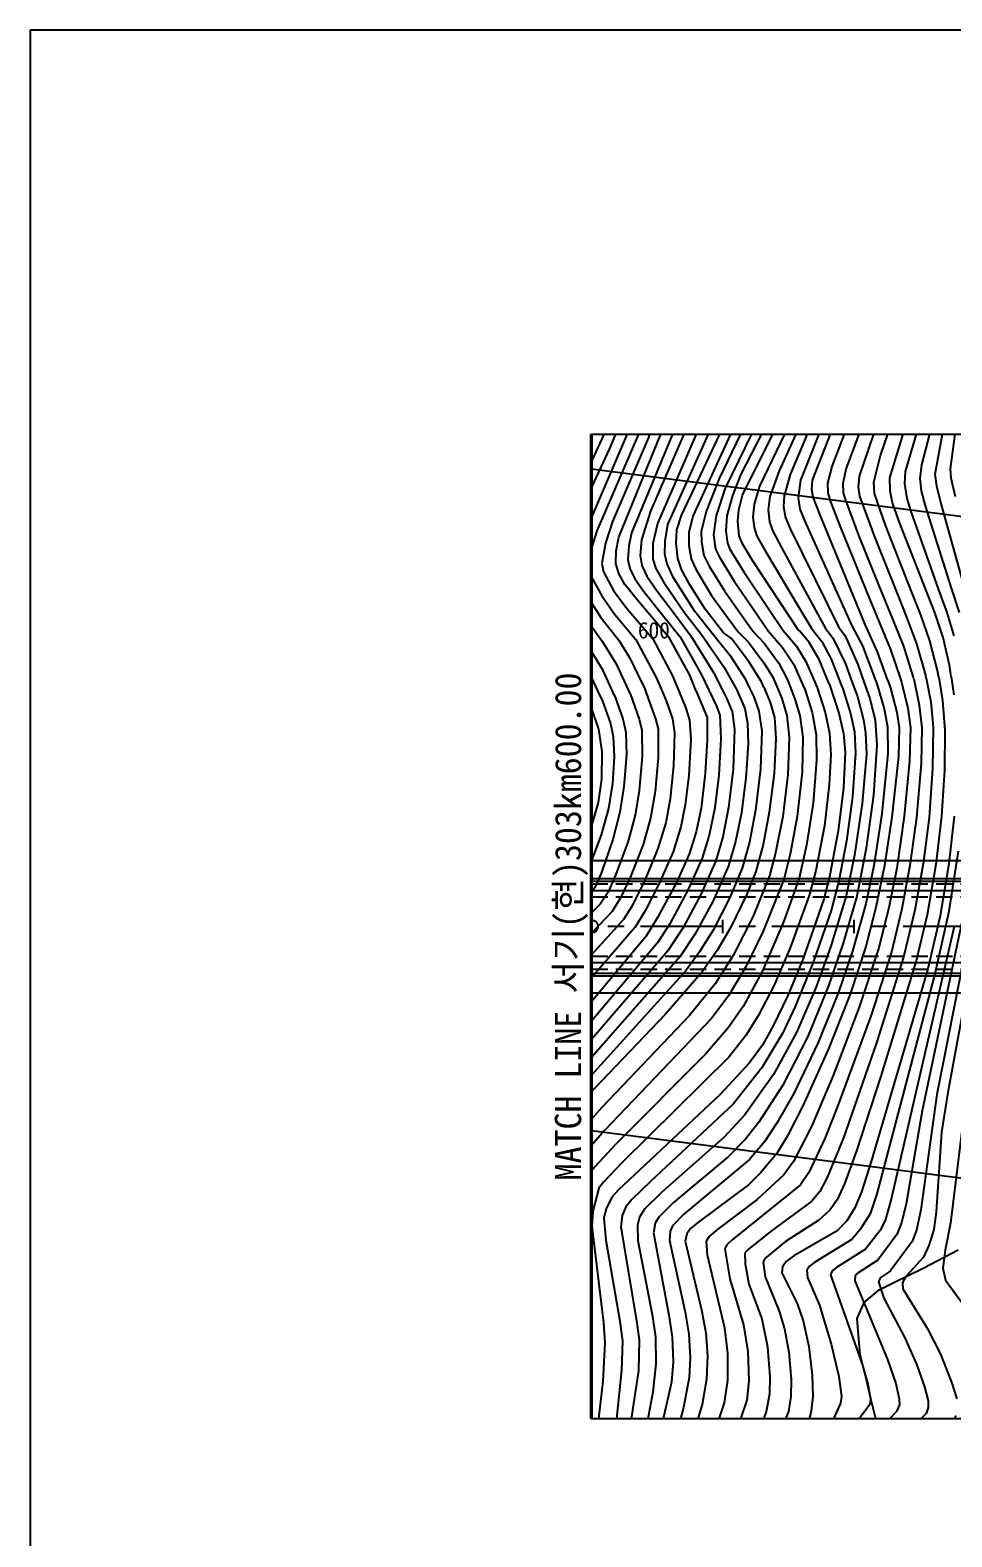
# Model space of a CAD drawing. Header units: millimetres. Extents: x 5990 to 6786, y 1103 to 1809.
# Drawn here: x 5989.9 to 6130.3, y 1389.5 to 1619.1 of the extents above; entities that cross this region are included whole.
import ezdxf
from ezdxf.enums import TextEntityAlignment as Align
from ezdxf.xclip import XClip

# ---------------------------------------------------------------- set-up
doc = ezdxf.new("R2010")
doc.units = ezdxf.units.MM
doc.header["$LTSCALE"] = 10
doc.header["$MEASUREMENT"] = 0
doc.header["$XCLIPFRAME"] = 2
for name, pattern in [('A-CENTR01', [2, 1.25, -0.25, 0.25, -0.25]), ('CENTER', [2, 1.25, -0.25, 0.25, -0.25]), ('HIDDEN', [0.375, 0.25, -0.125])]:
    doc.linetypes.add(name, pattern=pattern)
for name, color, linetype in [('TN-MACL', 6, 'A-CENTR01'), ('TZ-BASE', 253, 'Continuous'), ('TZ-CABL', 4, 'Continuous')]:
    doc.layers.add(name, color=color, linetype=linetype)
doc.layers.add('TX-PAPR', color=2, linetype='Continuous', plot=False)
doc.styles.add('HANA', font='GulimChe.ttf')
doc.styles.get("Standard").update_dxf_attribs({"font": 'GulimChe.ttf'})
doc.linetypes.add('ZIGZAG', pattern='A,0.0001,-0.2,[131,ltypeshp.shx,S=0.2,R=0,X=-0.2,Y=0],-0.4,[131,ltypeshp.shx,S=0.2,R=180,X=0.2,Y=0],-0.2', length=0.8001)

# ---------------------------------------------------------------- blocks, each defined once
blk = doc.blocks.new('JD-FJFJ6DGDH3')
at = {"layer": 'TZ-BASE'}
for p, q in [((33.71, 67.98, 155), (40.38, 85.33, 155)), ((38.18, 83.89, 156), (31.88, 68, 156)), ((42.03, 84.1, 154), (36.63, 70.1, 154)), ((38.82, 69.7, 153), (44.06, 83.93, 153)), ((40.83, 68.62, 152), (46.04, 83.67, 152)), ((47.87, 69.3, 149), (52.02, 83.69, 149)), ((50.32, 70.33, 148), (53.68, 82.95, 148)), ((1.63, 74.28, 175), (4.49, 80.98, 175)), ((8.06, 81.42, 173), (5.37, 74.8, 173)), ((11.54, 81.72, 171), (8.68, 74.51, 171)), ((24.05, 81.15, 164), (15.46, 62.5, 164)), ((27.3, 80.98, 162), (20.38, 66.77, 162)), ((44.07, 71.78, 151), (47.7, 82.51, 151)), ((45.49, 68.36, 150), (49.76, 82.56, 150)), ((1.57, 78.35, 176), (0, 74.8, 176)), ((5.82, 80.03, 174), (2.77, 72.85, 174)), ((13.83, 78.59, 169), (6.13, 59.99, 169)), ((15.65, 78.58, 168), (9.02, 63.29, 168)), ((17.79, 79.26, 167), (10.06, 61.41, 167)), ((19.27, 78.35, 166), (11.62, 61.23, 166)), ((24.85, 79.34, 163), (19.46, 68.25, 163)), ((27.53, 78.06, 161), (22.77, 68.9, 161)), ((23.04, 65.72, 160), (29.51, 78.7, 160)), ((31.42, 79.18, 159), (25.62, 67.11, 159)), ((33.11, 79.31, 158), (28.59, 69.44, 158)), ((34.63, 79.1, 157), (30.27, 68.85, 157)), ((13.71, 62.6, 165), (20.34, 76.66, 165)), ((5.37, 74.8, 173), (0, 62.37, 173)), ((0, 70.8, 175), (1.63, 74.28, 175)), ((7.22, 75.12, 172), (0.82, 60.27, 172)), ((8.68, 74.51, 171), (3.22, 61.71, 171)), ((4.19, 59.32, 170), (10.64, 75.16, 170)), ((52.39, 68.94, 147), (53.6, 75.71, 147)), ((54.69, 69.73, 146), (55.43, 75.11, 146)), ((2.77, 72.85, 174), (0, 66.92, 174)), ((43.05, 67.71, 151), (44.07, 71.78, 151)), ((0, 69.75), (80, 59.47)), ((22.77, 68.9, 161), (21.5, 65.67, 161)), ((28.59, 69.44, 158), (27.2, 65.51, 158)), ((36.63, 70.1, 154), (35.99, 67.54, 154)), ((38.34, 67.55, 153), (38.82, 69.7, 153)), ((47.77, 67.46, 149), (47.87, 69.3, 149)), ((50.08, 68.26, 148), (50.32, 70.33, 148)), ((52.61, 67.1, 147), (52.39, 68.94, 147)), ((54.82, 68.33, 146), (54.69, 69.73, 146)), ((19.46, 68.25, 163), (17.48, 63.23, 163)), ((20.38, 66.77, 162), (19.02, 62.63, 162)), ((25.62, 67.11, 159), (24.8, 64.34, 159)), ((30.27, 68.85, 157), (29.35, 65.61, 157)), ((31.88, 68, 156), (31.5, 65.33, 156)), ((33.59, 66.59, 155), (33.71, 67.98, 155)), ((33.81, 65.42, 155), (33.59, 66.59, 155)), ((35.99, 67.54, 154), (36.01, 66.05, 154)), ((38.39, 66.05, 153), (38.34, 67.55, 153)), ((40.68, 66.93, 152), (40.83, 68.62, 152)), ((40.9, 65.58, 152), (40.68, 66.93, 152)), ((43.15, 65.99, 151), (43.05, 67.71, 151)), ((45.5, 66.3, 150), (45.49, 68.36, 150)), ((48.1, 65.22, 149), (47.77, 67.46, 149)), ((50.31, 66.38, 148), (50.08, 68.26, 148)), ((53.18, 64.78, 147), (52.61, 67.1, 147)), ((55.45, 65.47, 146), (54.82, 68.33, 146)), ((21.5, 65.67, 161), (20.66, 62.55, 161)), ((22.45, 63.49, 160), (23.04, 65.72, 160)), ((24.8, 64.34, 159), (24.62, 62.36, 159)), ((27.2, 65.51, 158), (26.95, 63.47, 158)), ((29.35, 65.61, 157), (29.27, 63.97, 157)), ((31.5, 65.33, 156), (31.76, 63.56, 156)), ((34.89, 62.59, 155), (33.81, 65.42, 155)), ((36.01, 66.05, 154), (36.43, 64.68, 154)), ((36.43, 64.68, 154), (37.96, 60.8, 154)), ((38.74, 64.94, 153), (38.39, 66.05, 153)), ((40.8, 59.48, 153), (38.74, 64.94, 153)), ((43.17, 59.35, 152), (40.9, 65.58, 152)), ((44.79, 61.12, 151), (43.15, 65.99, 151)), ((45.89, 64.55, 150), (45.5, 66.3, 150)), ((46.93, 61.57, 150), (45.89, 64.55, 150)), ((48.66, 63.4, 149), (48.1, 65.22, 149)), ((50.92, 64.09, 148), (50.31, 66.38, 148)), ((56.81, 51.83, 147), (53.18, 64.78, 147)), ((9.02, 63.29, 168), (7.65, 58.89, 168)), ((13.04, 60.44, 165), (13.71, 62.6, 165)), ((15.46, 62.5, 164), (14.84, 60.02, 164)), ((17.48, 63.23, 163), (16.73, 60.19, 163)), ((19.02, 62.63, 162), (18.6, 59.67, 162)), ((20.66, 62.55, 161), (20.46, 60.21, 161)), ((22.29, 61.75, 160), (22.45, 63.49, 160)), ((24.62, 62.36, 159), (24.78, 60.78, 159)), ((26.95, 63.47, 158), (27.12, 61.67, 158)), ((29.27, 63.97, 157), (29.5, 62.42, 157)), ((29.5, 62.42, 157), (30.27, 60.58, 157)), ((31.76, 63.56, 156), (32.45, 61.85, 156)), ((41.72, 45.99, 155), (34.89, 62.59, 155)), ((52.95, 51.31, 149), (48.66, 63.4, 149)), ((54.88, 51.57, 148), (50.92, 64.09, 148)), ((0.82, 60.27, 172), (0, 57.67, 172)), ((3.22, 61.71, 171), (2.14, 58.39, 171)), ((6.13, 59.99, 169), (5.69, 58.01, 169)), ((10.06, 61.41, 167), (9.37, 58.34, 167)), ((11.62, 61.23, 166), (11.17, 58.7, 166)), ((12.9, 58.38, 165), (13.04, 60.44, 165)), ((14.84, 60.02, 164), (14.86, 58.07, 164)), ((16.73, 60.19, 163), (16.76, 58.63, 163)), ((20.46, 60.21, 161), (20.72, 58.38, 161)), ((22.53, 59.52, 160), (22.29, 61.75, 160)), ((24.78, 60.78, 159), (25.22, 59.49, 159)), ((27.12, 61.67, 158), (27.66, 60.21, 158)), ((27.66, 60.21, 158), (29.02, 57.63, 158)), ((30.27, 60.58, 157), (35.97, 49.04, 157)), ((32.45, 61.85, 156), (38.1, 49.33, 156)), ((37.96, 60.8, 154), (42.39, 49.9, 154)), ((48.89, 50.77, 151), (44.79, 61.12, 151)), ((52.31, 47.86, 150), (46.93, 61.57, 150)), ((2.14, 58.39, 171), (1.58, 55.3, 171)), ((3.77, 57.22, 170), (4.19, 59.32, 170)), ((5.69, 58.01, 169), (5.57, 55.88, 169)), ((7.65, 58.89, 168), (7.41, 56.5, 168)), ((9.37, 58.34, 167), (9.35, 55.97, 167)), ((11.17, 58.7, 166), (11.13, 56.77, 166)), ((13.17, 56.09, 165), (12.9, 58.38, 165)), ((14.86, 58.07, 164), (15.21, 56.04, 164)), ((16.76, 58.63, 163), (17.14, 56.53, 163)), ((18.6, 59.67, 162), (18.9, 57.51, 162)), ((18.9, 57.51, 162), (19.5, 56.26, 162)), ((20.72, 58.38, 161), (21.1, 57.5, 161)), ((21.1, 57.5, 161), (23.22, 54.01, 161)), ((23, 58.3, 160), (22.53, 59.52, 160)), ((24.53, 55.77, 160), (23, 58.3, 160)), ((25.22, 59.49, 159), (26.41, 57.32, 159)), ((29.02, 57.63, 158), (33.83, 48.76, 158)), ((44.56, 50.19, 153), (40.8, 59.48, 153)), ((46.72, 50.48, 152), (43.17, 59.35, 152)), ((1.58, 55.3, 171), (1.87, 54.01, 171)), ((3.75, 55.3, 170), (3.77, 57.22, 170)), ((4.18, 53.77, 170), (3.75, 55.3, 170)), ((5.57, 55.88, 169), (5.91, 54.41, 169)), ((7.41, 56.5, 168), (7.67, 54.99, 168)), ((9.35, 55.97, 167), (9.84, 54.53, 167)), ((11.13, 56.77, 166), (11.5, 55.24, 166)), ((11.5, 55.24, 166), (12.32, 53.45, 166)), ((13.74, 54.41, 165), (13.17, 56.09, 165)), ((15.21, 56.04, 164), (15.92, 54.45, 164)), ((17.14, 56.53, 163), (17.96, 54.89, 163)), ((19.5, 56.26, 162), (21.73, 52.59, 162)), ((31.52, 45.19, 160), (24.53, 55.77, 160)), ((26.41, 57.32, 159), (31.64, 48.57, 159)), ((0, 53.24, 172), (1.59, 50.36, 172)), ((1.87, 54.01, 171), (3.36, 51.2, 171)), ((5.12, 52.11, 170), (4.18, 53.77, 170)), ((5.91, 54.41, 169), (6.65, 52.94, 169)), ((6.65, 52.94, 169), (7.97, 51.06, 169)), ((7.67, 54.99, 168), (8.46, 53.37, 168)), ((8.46, 53.37, 168), (9.9, 51.24, 168)), ((9.84, 54.53, 167), (11, 52.5, 167)), ((12.32, 53.45, 166), (15.73, 48.05, 166)), ((14.99, 52.03, 165), (13.74, 54.41, 165)), ((15.92, 54.45, 164), (18.31, 50.41, 164)), ((17.96, 54.89, 163), (20.28, 51.13, 163)), ((23.22, 54.01, 161), (27.05, 48.34, 161)), ((3.36, 51.2, 171), (5.23, 48.67, 171)), ((7.01, 49.71, 170), (5.12, 52.11, 170)), ((7.97, 51.06, 169), (10.8, 47.53, 169)), ((9.9, 51.24, 168), (12.64, 47.62, 168)), ((11, 52.5, 167), (14.14, 47.88, 167)), ((17.33, 48.37, 165), (14.99, 52.03, 165)), ((20.28, 51.13, 163), (22.42, 48.11, 163)), ((21.73, 52.59, 162), (24.74, 48.22, 162)), ((50.19, 47.49, 151), (48.89, 50.77, 151)), ((54.18, 47.84, 149), (52.95, 51.31, 149)), ((56.06, 47.82, 148), (54.88, 51.57, 148)), ((0, 49.3, 173), (1.46, 47.07, 173)), ((1.59, 50.36, 172), (3.57, 47.55, 172)), ((5.23, 48.67, 171), (6.38, 47.31, 171)), ((11.91, 43.95, 170), (7.01, 49.71, 170)), ((20.06, 44.81, 165), (17.33, 48.37, 165)), ((18.31, 50.41, 164), (20.08, 47.99, 164)), ((24.74, 48.22, 162), (26.94, 45.04, 162)), ((27.05, 48.34, 161), (29.23, 45.11, 161)), ((31.64, 48.57, 159), (33.56, 45.35, 159)), ((33.83, 48.76, 158), (35.6, 45.51, 158)), ((35.97, 49.04, 157), (37.64, 45.67, 157)), ((38.1, 49.33, 156), (39.68, 45.83, 156)), ((42.39, 49.9, 154), (43.83, 46.36, 154)), ((45.95, 46.74, 153), (44.56, 50.19, 153)), ((48.07, 47.11, 152), (46.72, 50.48, 152)), ((1.46, 47.07, 173), (4.21, 43.6, 173)), ((3.57, 47.55, 172), (3.87, 47.19, 172)), ((3.87, 47.19, 172), (6.77, 43.72, 172)), ((6.38, 47.31, 171), (9.34, 43.84, 171)), ((10.8, 47.53, 169), (13.54, 44.13, 169)), ((12.64, 47.62, 168), (15.17, 44.3, 168)), ((14.14, 47.88, 167), (14.28, 47.7, 167)), ((14.28, 47.7, 167), (16.8, 44.47, 167)), ((15.73, 48.05, 166), (15.94, 47.79, 166)), ((15.94, 47.79, 166), (18.43, 44.64, 166)), ((20.08, 47.99, 164), (22.35, 44.89, 164)), ((22.42, 48.11, 163), (24.64, 44.96, 163)), ((43.58, 41.83, 155), (41.72, 45.99, 155)), ((43.83, 46.36, 154), (45.59, 42.21, 154)), ((47.58, 42.7, 153), (45.95, 46.74, 153)), ((49.6, 43.06, 152), (48.07, 47.11, 152)), ((51.58, 43.53, 151), (50.19, 47.49, 151)), ((53.57, 44.05, 150), (52.31, 47.86, 150)), ((55.29, 44.29, 149), (54.18, 47.84, 149)), ((0, 45.78, 174), (1.64, 43.48, 174)), ((6.77, 43.72, 172), (9.89, 37.94, 172)), ((9.34, 43.84, 171), (12.33, 38.28, 171)), ((14.98, 38.3, 170), (11.91, 43.95, 170)), ((13.54, 44.13, 169), (16.8, 38.36, 169)), ((15.17, 44.3, 168), (18.61, 38.72, 168)), ((16.8, 44.47, 167), (20.17, 39.56, 167)), ((18.43, 44.64, 166), (21.12, 41.27, 166)), ((21.35, 43.87, 165), (20.06, 44.81, 165)), ((24.04, 40.28, 165), (21.35, 43.87, 165)), ((22.35, 44.89, 164), (23.95, 43.32, 164)), ((24.64, 44.96, 163), (26.32, 43.19, 163)), ((26.94, 45.04, 162), (29.11, 42.49, 162)), ((29.23, 45.11, 161), (31.23, 42.71, 161)), ((31.71, 45.02, 160), (31.52, 45.19, 160)), ((33.18, 43.26, 160), (31.71, 45.02, 160)), ((33.56, 45.35, 159), (35.09, 43.41, 159)), ((35.6, 45.51, 158), (36.85, 43.89, 158)), ((36.85, 43.89, 158), (38.7, 40.02, 158)), ((37.64, 45.67, 157), (38.65, 44.26, 157)), ((38.65, 44.26, 157), (40.59, 39.93, 157)), ((39.68, 45.83, 156), (41.28, 42.75, 156)), ((54.56, 39.81, 150), (53.57, 44.05, 150)), ((1.78, 39, 175), (0, 41.88, 175)), ((1.64, 43.48, 174), (3.77, 40.03, 174)), ((4.21, 43.6, 173), (5.83, 40.96, 173)), ((23.95, 43.32, 164), (26.28, 40.17, 164)), ((26.32, 43.19, 163), (28.54, 40.1, 163)), ((29.11, 42.49, 162), (30.82, 39.93, 162)), ((31.23, 42.71, 161), (32.69, 40.38, 161)), ((34.69, 40.68, 160), (33.18, 43.26, 160)), ((35.09, 43.41, 159), (36.53, 40.72, 159)), ((41.28, 42.75, 156), (43.34, 37.39, 156)), ((45.14, 37.49, 155), (43.58, 41.83, 155)), ((45.59, 42.21, 154), (47.13, 37.6, 154)), ((49.06, 37.91, 153), (47.58, 42.7, 153)), ((50.93, 38.28, 152), (49.6, 43.06, 152)), ((52.73, 38.99, 151), (51.58, 43.53, 151)), ((3.77, 40.03, 174), (5.93, 35.42, 174)), ((5.83, 40.96, 173), (8.13, 36.22, 173)), ((20.17, 39.56, 167), (22.07, 36.21, 167)), ((21.12, 41.27, 166), (23.41, 37.74, 166)), ((25.93, 37.29, 165), (24.04, 40.28, 165)), ((26.28, 40.17, 164), (27.59, 38.08, 164)), ((28.54, 40.1, 163), (29.82, 37.69, 163)), ((30.82, 39.93, 162), (32.21, 36.77, 162)), ((32.69, 40.38, 161), (34.21, 36.88, 161)), ((36.23, 36.99, 160), (34.69, 40.68, 160)), ((36.53, 40.72, 159), (37.96, 37.09, 159)), ((38.7, 40.02, 158), (39.73, 37.19, 158)), ((40.59, 39.93, 157), (41.52, 37.29, 157)), ((54.83, 38.02, 150), (54.56, 39.81, 150)), ((0, 37.86, 176), (1.35, 35.06, 176)), ((3.52, 35.18, 175), (1.78, 39, 175)), ((9.89, 37.94, 172), (10.89, 35.59, 172)), ((12.33, 38.28, 171), (13.38, 35.73, 171)), ((15.98, 35.87, 170), (14.98, 38.3, 170)), ((16.8, 38.36, 169), (17.91, 35.98, 169)), ((18.61, 38.72, 168), (19.95, 36.09, 168)), ((23.41, 37.74, 166), (24.1, 36.32, 166)), ((26.27, 36.44, 165), (25.93, 37.29, 165)), ((27.59, 38.08, 164), (28.23, 36.55, 164)), ((29.82, 37.69, 163), (30.22, 36.66, 163)), ((32.21, 36.77, 162), (32.55, 36.01, 162)), ((34.21, 36.88, 161), (34.42, 36.39, 161)), ((36.23, 36.99, 160), (36.4, 36.57, 160)), ((37.96, 37.09, 159), (38.3, 36.22, 159)), ((39.73, 37.19, 158), (40.52, 35.02, 158)), ((41.52, 37.29, 157), (42.41, 34.72, 157)), ((43.34, 37.39, 156), (43.42, 37.19, 156)), ((43.42, 37.19, 156), (44.61, 33.18, 156)), ((45.14, 37.49, 155), (45.58, 36.29, 155)), ((47.13, 37.6, 154), (47.26, 37.23, 154)), ((47.26, 37.23, 154), (48.21, 33.28, 154)), ((49.1, 37.71, 153), (49.06, 37.91, 153)), ((49.1, 37.71, 153), (49.96, 33.71, 153)), ((51.02, 37.81, 152), (50.93, 38.28, 152)), ((51.02, 37.81, 152), (51.69, 34.25, 152)), ((52.91, 37.92, 151), (52.73, 38.99, 151)), ((52.91, 37.92, 151), (53.48, 34.44, 151)), ((54.83, 38.02, 150), (55.23, 35.31, 150)), ((1.35, 35.06, 176), (1.63, 34.49, 176)), ((1.63, 34.49, 176), (2.9, 30.95, 176)), ((3.52, 35.18, 175), (3.63, 34.93, 175)), ((3.63, 34.93, 175), (4.8, 31.65, 175)), ((5.93, 35.42, 174), (5.96, 35.32, 174)), ((5.96, 35.32, 174), (7.26, 31.58, 174)), ((8.13, 36.22, 173), (8.41, 35.45, 173)), ((8.41, 35.45, 173), (9.77, 31.66, 173)), ((10.89, 35.59, 172), (11.41, 34.37, 172)), ((13.38, 35.73, 171), (14.4, 33.27, 171)), ((15.98, 35.87, 170), (17.65, 31.82, 170)), ((17.91, 35.98, 169), (19.04, 33.56, 169)), ((19.95, 36.09, 168), (20.61, 34.8, 168)), ((20.61, 34.8, 168), (21.47, 32.73, 168)), ((22.07, 36.21, 167), (22.11, 36.14, 167)), ((22.11, 36.14, 167), (23.36, 33.22, 167)), ((24.1, 36.32, 166), (24.76, 35, 166)), ((24.76, 35, 166), (25.53, 32.79, 166)), ((26.27, 36.44, 165), (27.22, 34.12, 165)), ((28.23, 36.55, 164), (28.99, 34.73, 164)), ((28.99, 34.73, 164), (29.77, 32.14, 164)), ((30.22, 36.66, 163), (31.07, 34.47, 163)), ((31.07, 34.47, 163), (31.74, 32.15, 163)), ((32.55, 36.01, 162), (33.64, 32.58, 162)), ((34.42, 36.39, 161), (35.63, 32.62, 161)), ((36.4, 36.57, 160), (37.71, 32.51, 160)), ((38.3, 36.22, 159), (39.47, 32.47, 159)), ((40.52, 35.02, 158), (41.46, 31.49, 158)), ((42.41, 34.72, 157), (43.23, 31.42, 157)), ((45.58, 36.29, 155), (46.55, 32.59, 155)), ((53.48, 34.44, 151), (53.82, 29.9, 151)), ((0, 33.16, 177), (1.11, 30.08, 177)), ((11.41, 34.37, 172), (12.38, 31.62, 172)), ((14.4, 33.27, 171), (14.97, 31.45, 171)), ((19.04, 33.56, 169), (19.58, 32.22, 169)), ((19.58, 32.22, 169), (19.74, 28.61, 169)), ((21.47, 32.73, 168), (21.79, 30, 168)), ((23.36, 33.22, 167), (23.8, 30.96, 167)), ((25.53, 32.79, 166), (25.95, 29.74, 166)), ((27.22, 34.12, 165), (27.88, 31.85, 165)), ((29.77, 32.14, 164), (30.14, 28.77, 164)), ((31.74, 32.15, 163), (32.2, 28.82, 163)), ((33.64, 32.58, 162), (34.23, 29.22, 162)), ((35.63, 32.62, 161), (36.27, 29.45, 161)), ((37.71, 32.51, 160), (38.4, 29.41, 160)), ((39.47, 32.47, 159), (40.07, 29.66, 159)), ((44.61, 33.18, 156), (45.11, 30.43, 156)), ((46.55, 32.59, 155), (46.89, 30.24, 155)), ((48.21, 33.28, 154), (48.6, 30.31, 154)), ((49.96, 33.71, 153), (50.34, 30.27, 153)), ((51.69, 34.25, 152), (52.07, 30.32, 152)), ((1.11, 30.08, 177), (1.62, 26.64, 177)), ((2.9, 30.95, 176), (3.33, 28.93, 176)), ((4.8, 31.65, 175), (5.26, 29.6, 175)), ((7.26, 31.58, 174), (7.69, 29.92, 174)), ((7.69, 29.92, 174), (7.73, 25.89, 174)), ((9.77, 31.66, 173), (10.16, 30.13, 173)), ((10.16, 30.13, 173), (10.17, 25.76, 173)), ((12.38, 31.62, 172), (12.68, 29.52, 172)), ((14.97, 31.45, 171), (15.16, 28.48, 171)), ((17.65, 31.82, 170), (17.66, 28.37, 170)), ((21.79, 30, 168), (21.58, 23.98, 168)), ((23.8, 30.96, 167), (23.89, 27.81, 167)), ((27.88, 31.85, 165), (28.11, 28.62, 165)), ((41.46, 31.49, 158), (41.78, 29.52, 158)), ((43.23, 31.42, 157), (43.51, 27.6, 157)), ((45.11, 30.43, 156), (45.15, 26.36, 156)), ((46.89, 30.24, 155), (46.78, 25.92, 155)), ((48.6, 30.31, 154), (48.47, 25.18, 154)), ((50.34, 30.27, 153), (50.24, 24.88, 153)), ((52.07, 30.32, 152), (51.99, 24.06, 152)), ((53.82, 29.9, 151), (53.78, 23.8, 151)), ((3.33, 28.93, 176), (3.49, 25.85, 176)), ((5.26, 29.6, 175), (5.33, 26.13, 175)), ((12.68, 29.52, 172), (12.53, 24.48, 172)), ((15.16, 28.48, 171), (14.85, 22.98, 171)), ((17.66, 28.37, 170), (17.36, 23.35, 170)), ((19.74, 28.61, 169), (19.41, 23.06, 169)), ((23.89, 27.81, 167), (23.55, 22.64, 167)), ((25.95, 29.74, 166), (25.76, 23.95, 166)), ((28.11, 28.62, 165), (27.83, 23.31, 165)), ((30.14, 28.77, 164), (29.94, 23.13, 164)), ((32.2, 28.82, 163), (32.1, 23.57, 163)), ((34.23, 29.22, 162), (34.32, 25.34, 162)), ((36.27, 29.45, 161), (36.46, 26.22, 161)), ((38.4, 29.41, 160), (38.66, 26.57, 160)), ((40.07, 29.66, 159), (40.26, 26.43, 159)), ((41.78, 29.52, 158), (41.89, 26.27, 158)), ((43.51, 27.6, 157), (42.97, 19.99, 157)), ((1.62, 26.64, 177), (1.56, 22.43, 177)), ((3.49, 25.85, 176), (3.24, 21.76, 176)), ((5.33, 26.13, 175), (4.96, 21.33, 175)), ((7.73, 25.89, 174), (7.29, 20.7, 174)), ((10.17, 25.76, 173), (9.7, 20.54, 173)), ((34.32, 25.34, 162), (33.77, 18.78, 162)), ((36.46, 26.22, 161), (36.24, 21.59, 161)), ((38.66, 26.57, 160), (38.39, 21.11, 160)), ((40.26, 26.43, 159), (39.78, 19.74, 159)), ((41.89, 26.27, 158), (41.25, 18.73, 158)), ((45.15, 26.36, 156), (44.23, 17.17, 156)), ((46.78, 25.92, 155), (45.77, 16.65, 155)), ((12.53, 24.48, 172), (12, 19.44, 172)), ((14.85, 22.98, 171), (14.3, 18.53, 171)), ((17.36, 23.35, 170), (16.71, 18.02, 170)), ((19.41, 23.06, 169), (18.79, 18.1, 169)), ((21.58, 23.98, 168), (20.89, 18.14, 168)), ((25.76, 23.95, 166), (25.02, 17.71, 166)), ((27.83, 23.31, 165), (27.11, 17.42, 165)), ((29.94, 23.13, 164), (29.16, 16.75, 164)), ((32.1, 23.57, 163), (31.34, 16.74, 163)), ((48.47, 25.18, 154), (47.67, 16.81, 154)), ((50.24, 24.88, 153), (49.54, 16.61, 153)), ((51.99, 24.06, 152), (51.44, 16.59, 152)), ((53.78, 23.8, 151), (53.34, 16.79, 151)), ((1.56, 22.43, 177), (1.02, 18.89, 177)), ((3.24, 21.76, 176), (2.62, 17.96, 176)), ((4.96, 21.33, 175), (4.33, 17.44, 175)), ((7.29, 20.7, 174), (6.68, 16.97, 174)), ((23.55, 22.64, 167), (22.86, 17.31, 167)), ((36.24, 21.59, 161), (35.49, 15.33, 161)), ((38.39, 21.11, 160), (37.59, 14.57, 160)), ((1.02, 18.89, 177), (0, 15.4, 177)), ((9.7, 20.54, 173), (9.03, 16.49, 173)), ((12, 19.44, 172), (11.34, 15.8, 172)), ((14.3, 18.53, 171), (13.65, 15.17, 171)), ((33.77, 18.78, 162), (32.76, 12.37, 162)), ((39.78, 19.74, 159), (38.88, 13, 159)), ((41.25, 18.73, 158), (40.1, 10.85, 158)), ((42.97, 19.99, 157), (41.88, 11.94, 157)), ((2.62, 17.96, 176), (1.51, 13.97, 176)), ((4.33, 17.44, 175), (3.27, 13.26, 175)), ((6.68, 16.97, 174), (5.54, 12.82, 174)), ((9.03, 16.49, 173), (7.89, 12.49, 173)), ((16.71, 18.02, 170), (15.96, 14.42, 170)), ((18.79, 18.1, 169), (17.96, 13.93, 169)), ((20.89, 18.14, 168), (20.03, 13.68, 168)), ((22.86, 17.31, 167), (21.98, 12.95, 167)), ((25.02, 17.71, 166), (24.09, 12.85, 166)), ((27.11, 17.42, 165), (26.15, 12.5, 165)), ((29.16, 16.75, 164), (28.06, 11.22, 164)), ((31.34, 16.74, 163), (30.26, 11.01, 163)), ((44.23, 17.17, 156), (43.01, 9.26, 156)), ((45.77, 16.65, 155), (44.64, 9.29, 155)), ((47.67, 16.81, 154), (46.51, 8.89, 154)), ((49.54, 16.61, 153), (48.53, 9.27, 153)), ((51.44, 16.59, 152), (50.53, 9.52, 152)), ((53.34, 16.79, 151), (52.46, 9.45, 151)), ((55.26, 16.79, 150), (54.46, 9.57, 150)), ((1.51, 13.97, 176), (0, 10.03, 176)), ((11.34, 15.8, 172), (10.14, 11.86, 172)), ((13.65, 15.17, 171), (12.45, 11.35, 171)), ((15.96, 14.42, 170), (14.9, 11.02, 170)), ((17.96, 13.93, 169), (16.88, 10.42, 169)), ((35.49, 15.33, 161), (34.21, 8.54, 161)), ((37.59, 14.57, 160), (36.34, 7.81, 160)), ((3.27, 13.26, 175), (1.53, 8.2, 175)), ((5.54, 12.82, 174), (3.68, 7.82, 174)), ((7.89, 12.49, 173), (5.9, 7.46, 173)), ((10.14, 11.86, 172), (8.2, 7.18, 172)), ((20.03, 13.68, 168), (18.94, 9.99, 168)), ((21.98, 12.95, 167), (20.89, 9.25, 167)), ((24.09, 12.85, 166), (22.96, 8.86, 166)), ((26.15, 12.5, 165), (25.04, 8.39, 165)), ((32.76, 12.37, 162), (31.65, 7.37, 162)), ((38.88, 13, 159), (37.72, 6.95, 159)), ((41.88, 11.94, 157), (40.45, 4.64, 157)), ((80, 10), (0, 10)), ((80, 10), (0, 10)), ((12.45, 11.35, 171), (10.35, 6.54, 171)), ((14.9, 11.02, 170), (12.93, 6.62, 170)), ((16.88, 10.42, 169), (14.68, 5.53, 169)), ((18.94, 9.99, 168), (16.68, 4.85, 168)), ((20.89, 9.25, 167), (18.55, 3.93, 167)), ((28.06, 11.22, 164), (27.15, 7.71, 164)), ((30.26, 11.01, 163), (29.3, 7.17, 163)), ((40.1, 10.85, 158), (38.83, 4.69, 158)), ((43.01, 9.26, 156), (41.81, 3.44, 156)), ((44.64, 9.29, 155), (43.35, 2.9, 155)), ((48.53, 9.27, 153), (47.31, 2.69, 153)), ((50.53, 9.52, 152), (49.27, 2.47, 152)), ((52.46, 9.45, 151), (51.13, 1.79, 151)), ((54.46, 9.57, 150), (53.12, 1.6, 150)), ((55.86, 11.47, 149), (54.4, 2.04, 149)), ((0, 7.29), (80, 7.29)), ((0, 6.89), (80, 6.89)), ((1.53, 8.2, 175), (0.54, 5.95, 175)), ((3.68, 7.82, 174), (2.54, 5.24, 174)), ((5.9, 7.46, 173), (4.46, 4.34, 173)), ((8.2, 7.18, 172), (6.23, 3.16, 172)), ((22.96, 8.86, 166), (21.1, 4.42, 166)), ((25.04, 8.39, 165), (23.68, 4.91, 165)), ((27.15, 7.71, 164), (24.63, 1.57, 164)), ((29.3, 7.17, 163), (26.18, -0.71, 163)), ((31.65, 7.37, 162), (29.34, 0.82, 162)), ((34.21, 8.54, 161), (33.2, 4.72, 161)), ((36.34, 7.81, 160), (35.44, 4.29, 160)), ((37.72, 6.95, 159), (36.51, 2.45, 159)), ((46.51, 8.89, 154), (45.33, 2.85, 154)), ((0.54, 5.95, 175), (0, 5.16, 175)), ((2.54, 5.24, 174), (1.34, 3.38, 174)), ((10.35, 6.54, 171), (8.22, 2.39, 171)), ((12.93, 6.62, 170), (10.09, 1.36, 170)), ((14.68, 5.53, 169), (11.93, 0.42, 169)), ((16.68, 4.85, 168), (13.91, -0.28, 168)), ((23.68, 4.91, 165), (21.23, -0.11, 165)), ((33.2, 4.72, 161), (30.28, -3.25, 161)), ((38.83, 4.69, 158), (36.46, -3.02, 158)), ((40.45, 4.64, 157), (38.33, -2.72, 157)), ((1.34, 3.38, 174), (0, 2.06, 174)), ((4.46, 4.34, 173), (3.17, 2.28, 173)), ((6.23, 3.16, 172), (4.9, 1.06, 172)), ((8.22, 2.39, 171), (6.68, -0.1, 171)), ((18.55, 3.93, 167), (15.83, -1.11, 167)), ((21.1, 4.42, 166), (18.54, -0.57, 166)), ((35.44, 4.29, 160), (32.25, -4.86, 160)), ((36.51, 2.45, 159), (33.85, -5.35, 159)), ((41.81, 3.44, 156), (39.71, -3.93, 156)), ((43.35, 2.9, 155), (41.79, -3.05, 155)), ((45.33, 2.85, 154), (43.76, -3.39, 154)), ((47.31, 2.69, 153), (45.7, -3.91, 153)), ((49.27, 2.47, 152), (47.57, -4.7, 152)), ((57.17, 4.08, 147), (50.38, -28.09, 147)), ((3.17, 2.28, 173), (0, -1.03, 173)), ((4.9, 1.06, 172), (0, -4.33, 172)), ((0, 1), (0, -1)), ((10.09, 1.36, 170), (8.37, -1.47, 170)), ((11.93, 0.42, 169), (10.09, -2.47, 169)), ((20, 1), (20, -1)), ((24.63, 1.57, 164), (21.61, -4.42, 164)), ((29.34, 0.82, 162), (26.06, -6.74, 162)), ((40, 1), (40, -1)), ((55.25, 0.01, 148), (45.68, -41.56, 148)), ((51.13, 1.79, 151), (49.5, -5.22, 151)), ((53.12, 1.6, 150), (51.28, -6.48, 150)), ((54.4, 2.04, 149), (52.31, -7.23, 149)), ((57.82, 0.61, 146), (52.62, -25.62, 146)), ((6.68, -0.1, 171), (0, -7.82, 171)), ((8.37, -1.47, 170), (0, -11.49, 170)), ((13.91, -0.28, 168), (11.67, -3.71, 168)), ((15.83, -1.11, 167), (13.52, -4.59, 167)), ((18.54, -0.57, 166), (16.49, -3.88, 166)), ((21.23, -0.11, 165), (19.18, -3.65, 165)), ((26.18, -0.71, 163), (23.6, -6.05, 163)), ((58.83, -0.84, 145), (54.37, -25.01, 145)), ((10.09, -2.47, 169), (0, -14.41, 169)), ((11.67, -3.71, 168), (0, -17.23, 168)), ((13.52, -4.59, 167), (0, -19.97, 167)), ((16.49, -3.88, 166), (14.32, -6.81, 166)), ((19.18, -3.65, 165), (16.71, -7.1, 165)), ((21.61, -4.42, 164), (18.85, -8.73, 164)), ((30.28, -3.25, 161), (27.83, -8.93, 161)), ((36.46, -3.02, 158), (34.22, -9.21, 158)), ((38.33, -2.72, 157), (36.14, -9.05, 157)), ((39.71, -3.93, 156), (37.58, -10.15, 156)), ((41.79, -3.05, 155), (39.41, -10.32, 155)), ((43.76, -3.39, 154), (40.81, -12.31, 154)), ((45.7, -3.91, 153), (42.62, -13.5, 153)), ((14.32, -6.81, 166), (0, -22.65, 166)), ((23.6, -6.05, 163), (20.91, -10.55, 163)), ((26.06, -6.74, 162), (23.1, -12.19, 162)), ((32.25, -4.86, 160), (29.92, -10.52, 160)), ((33.85, -5.35, 159), (31.07, -12.17, 159)), ((51.28, -6.48, 150), (42.64, -35.81, 150)), ((47.57, -4.7, 152), (43.43, -17.74, 152)), ((49.5, -5.22, 151), (44.1, -22.81, 151)), ((0, -7.11), (80, -7.11)), ((0, -7.51), (80, -7.51)), ((16.71, -7.1, 165), (11.3, -13.34, 165)), ((18.85, -8.73, 164), (14.95, -13.55, 164)), ((27.83, -8.93, 161), (25.41, -13.61, 161)), ((36.14, -9.05, 157), (32.95, -16.79, 157)), ((52.31, -7.23, 149), (43.47, -40.75, 149)), ((0, -10.11), (80, -10.11)), ((0, -10.11), (80, -10.11)), ((20.91, -10.55, 163), (18.31, -14.03, 163)), ((29.92, -10.52, 160), (27.71, -15.13, 160)), ((34.22, -9.21, 158), (31.3, -16.03, 158)), ((37.58, -10.15, 156), (34.5, -17.79, 156)), ((39.41, -10.32, 155), (36.13, -18.63, 155)), ((11.3, -13.34, 165), (0.36, -24.81, 165)), ((14.95, -13.55, 164), (1.61, -27.57, 164)), ((23.1, -12.19, 162), (20.86, -15.45, 162)), ((25.41, -13.61, 161), (23.53, -16.63, 161)), ((31.07, -12.17, 159), (29.18, -16.22, 159)), ((40.81, -12.31, 154), (36.82, -22.7, 154)), ((42.62, -13.5, 153), (37.48, -27.45, 153)), ((18.31, -14.03, 163), (2.02, -31.07, 163)), ((20.86, -15.45, 162), (17.46, -19.42, 162)), ((27.71, -15.13, 160), (26.05, -18.1, 160)), ((31.3, -16.03, 158), (27.72, -22.58, 158)), ((23.53, -16.63, 161), (20.93, -19.89, 161)), ((26.05, -18.1, 160), (24.02, -20.83, 160)), ((29.18, -16.22, 159), (25.97, -21.56, 159)), ((32.95, -16.79, 157), (29.17, -24.2, 157)), ((34.5, -17.79, 156), (30.83, -25.46, 156)), ((43.43, -17.74, 152), (38.39, -32.18, 152)), ((17.46, -19.42, 162), (3.74, -33.16, 162)), ((20.93, -19.89, 161), (4.71, -35.97, 161)), ((36.13, -18.63, 155), (32.28, -27.25, 155)), ((24.02, -20.83, 160), (19.64, -25.62, 160)), ((25.97, -21.56, 159), (21.59, -27.05, 159)), ((27.72, -22.58, 158), (23.39, -28.68, 158)), ((36.82, -22.7, 154), (33.53, -30.47, 154)), ((44.1, -22.81, 151), (40.41, -34.21, 151)), ((0.36, -24.81, 165), (0, -25.22, 165)), ((29.17, -24.2, 157), (25.52, -29.84, 157)), ((54.37, -25.01, 145), (53.34, -31.36, 145)), ((19.64, -25.62, 160), (4.15, -40.14, 160)), ((21.59, -27.05, 159), (8.99, -38.85, 159)), ((30.83, -25.46, 156), (28.32, -29.89, 156)), ((32.28, -27.25, 155), (29.9, -31.89, 155)), ((37.48, -27.45, 153), (35.56, -32.29, 153)), ((52.62, -25.62, 146), (50.18, -43.16, 146)), ((1.61, -27.57, 164), (0, -29.37, 164)), ((23.39, -28.68, 158), (20.23, -32.12, 158)), ((25.52, -29.84, 157), (23.49, -32.41, 157)), ((50.38, -28.09, 147), (47.94, -42.25, 147)), ((0, -31.07), (80, -41.35)), ((2.02, -31.07, 163), (0, -33.38, 163)), ((20.23, -32.12, 158), (10.72, -40.48, 158)), ((28.32, -29.89, 156), (26.38, -32.81, 156)), ((29.9, -31.89, 155), (28.23, -34.57, 155)), ((33.53, -30.47, 154), (30.8, -35.82, 154)), ((53.34, -31.36, 145), (52.52, -43.48, 145)), ((56.48, -30.74, 144), (54.73, -45.22, 144)), ((3.74, -33.16, 162), (0.54, -36.62, 162)), ((23.49, -32.41, 157), (20.82, -35.11, 157)), ((26.38, -32.81, 156), (24.09, -35.52, 156)), ((35.56, -32.29, 153), (33.14, -37.5, 153)), ((38.39, -32.18, 152), (35.92, -38.25, 152)), ((40.41, -34.21, 151), (38.57, -39.22, 151)), ((0.54, -36.62, 162), (0, -37.29, 162)), ((4.71, -35.97, 161), (1.84, -38.97, 161)), ((20.82, -35.11, 157), (12.51, -42.05, 157)), ((24.09, -35.52, 156), (14.07, -43.84, 156)), ((28.23, -34.57, 155), (25.84, -37.49, 155)), ((30.8, -35.82, 154), (29.33, -37.86, 154)), ((42.64, -35.81, 150), (41.15, -40.45, 150)), ((1.84, -38.97, 161), (1.13, -39.87, 161)), ((8.99, -38.85, 159), (6.14, -41.6, 159)), ((25.84, -37.49, 155), (23.96, -39.38, 155)), ((29.33, -37.86, 154), (25.26, -41.58, 154)), ((33.14, -37.5, 153), (31.88, -39.38, 153)), ((35.92, -38.25, 152), (34.81, -40.36, 152)), ((1.13, -39.87, 161), (0.2, -43.36, 161)), ((3.16, -41.19, 160), (2.26, -42.97, 160)), ((4.15, -40.14, 160), (3.16, -41.19, 160)), ((10.72, -40.48, 158), (8.07, -43.09, 158)), ((23.96, -39.38, 155), (16.35, -44.99, 155)), ((31.88, -39.38, 153), (21.45, -47.77, 153)), ((34.81, -40.36, 152), (33.6, -41.87, 152)), ((38.57, -39.22, 151), (37.42, -41.66, 151)), ((41.15, -40.45, 150), (40.12, -42.89, 150)), ((43.47, -40.75, 149), (42.46, -43.76, 149)), ((0.2, -43.36, 161), (0.07, -45.64, 161)), ((2.26, -42.97, 160), (1.91, -44.42, 160)), ((5.26, -42.74, 159), (4.68, -44.05, 159)), ((6.14, -41.6, 159), (5.26, -42.74, 159)), ((8.07, -43.09, 158), (7.32, -44.27, 158)), ((12.51, -42.05, 157), (10.28, -44.28, 157)), ((25.26, -41.58, 154), (19.04, -46.29, 154)), ((33.6, -41.87, 152), (27.23, -46.51, 152)), ((36.31, -43.24, 151), (34.63, -44.74, 151)), ((37.42, -41.66, 151), (36.31, -43.24, 151)), ((40.12, -42.89, 150), (38.9, -44.84, 150)), ((45.68, -41.56, 148), (44.75, -44.78, 148)), ((47.94, -42.25, 147), (47.23, -45.18, 147)), ((50.18, -43.16, 146), (49.51, -46.26, 146)), ((52.52, -43.48, 145), (52.16, -46.18, 145)), ((0.07, -45.64, 161), (1.84, -60.41, 161)), ((1.91, -44.42, 160), (2.18, -47.79, 160)), ((4.68, -44.05, 159), (4.51, -45.82, 159)), ((4.51, -45.82, 159), (6.88, -60.1, 159)), ((7.32, -44.27, 158), (7.02, -45.5, 158)), ((7.02, -45.5, 158), (7.07, -47.83, 158)), ((9.7, -45.19, 157), (9.47, -46.69, 157)), ((10.28, -44.28, 157), (9.7, -45.19, 157)), ((12.38, -45.59, 156), (12.02, -46.41, 156)), ((14.07, -43.84, 156), (12.38, -45.59, 156)), ((16.35, -44.99, 155), (15.08, -46.04, 155)), ((34.63, -44.74, 151), (29.57, -47.98, 151)), ((38.9, -44.84, 150), (37.46, -46.39, 150)), ((42.46, -43.76, 149), (40.96, -46.18, 149)), ((44.75, -44.78, 148), (43.94, -46.35, 148)), ((47.23, -45.18, 147), (46.55, -46.95, 147)), ((54.73, -45.22, 144), (53.88, -49.34, 144)), ((2.18, -47.79, 160), (4.36, -60.14, 160)), ((7.07, -47.83, 158), (9.24, -59.12, 158)), ((9.47, -46.69, 157), (11.8, -59.21, 157)), ((12.02, -46.41, 156), (11.92, -47.84, 156)), ((11.92, -47.84, 156), (14.27, -58.79, 156)), ((14.54, -46.85, 155), (14.3, -47.97, 155)), ((14.3, -47.97, 155), (16.76, -58.42, 155)), ((15.08, -46.04, 155), (14.54, -46.85, 155)), ((17.92, -47.25, 154), (17.48, -47.97, 154)), ((17.48, -47.97, 154), (17.62, -50.05, 154)), ((19.04, -46.29, 154), (17.92, -47.25, 154)), ((21.45, -47.77, 153), (20.63, -48.5, 153)), ((27.23, -46.51, 152), (23.91, -49.2, 152)), ((29.57, -47.98, 151), (26.41, -50.61, 151)), ((37.46, -46.39, 150), (30.86, -50.2, 150)), ((39.7, -47.68, 149), (34.05, -51.13, 149)), ((40.96, -46.18, 149), (39.7, -47.68, 149)), ((43.94, -46.35, 148), (41.74, -49.15, 148)), ((46.55, -46.95, 147), (43.63, -50.82, 147)), ((48.87, -47.99, 146), (45.5, -52.54, 146)), ((49.51, -46.26, 146), (48.87, -47.99, 146)), ((52.16, -46.18, 145), (51.41, -48.63, 145)), ((17.62, -50.05, 154), (20.26, -61.16, 154)), ((20.63, -48.5, 153), (20.35, -49.11, 153)), ((20.35, -49.11, 153), (21.11, -53.7, 153)), ((23.91, -49.2, 152), (23.37, -49.74, 152)), ((23.37, -49.74, 152), (23.41, -51.41, 152)), ((30.86, -50.2, 150), (29.66, -51.05, 150)), ((41.74, -49.15, 148), (37.34, -51.94, 148)), ((50.58, -50.41, 145), (47.88, -53.34, 145)), ((50.56, -52.05, 140.1), (55.87, -49.28, 140.1)), ((51.41, -48.63, 145), (50.58, -50.41, 145)), ((53.88, -49.34, 144), (53.53, -52.06, 144)), ((23.41, -51.41, 152), (24.01, -54.5, 152)), ((26.41, -50.61, 151), (26.19, -51.16, 151)), ((26.19, -51.16, 151), (26.47, -53.38, 151)), ((29.11, -51.85, 150), (29.02, -52.77, 150)), ((29.02, -52.77, 150), (31.33, -57.47, 150)), ((29.66, -51.05, 150), (29.11, -51.85, 150)), ((33.23, -51.75, 149), (32.84, -52.39, 149)), ((32.84, -52.39, 149), (32.94, -53.46, 149)), ((34.05, -51.13, 149), (33.23, -51.75, 149)), ((36.69, -52.47, 148), (36.45, -53.1, 148)), ((37.34, -51.94, 148), (36.69, -52.47, 148)), ((40.63, -52.75, 147), (40.21, -53.14, 147)), ((43.63, -50.82, 147), (40.63, -52.75, 147)), ((45.5, -52.54, 146), (43.99, -53.52, 146)), ((48.26, -53.18, 140.1), (50.56, -52.05, 140.1)), ((53.53, -52.06, 144), (53.94, -53.9, 144)), ((21.11, -53.7, 153), (23.18, -60.72, 153)), ((24.01, -54.5, 152), (25.95, -59.77, 152)), ((26.47, -53.38, 151), (28.62, -58.62, 151)), ((32.94, -53.46, 149), (34.77, -57.72, 149)), ((36.45, -53.1, 148), (41.25, -66.69, 148)), ((40.21, -53.14, 147), (40.13, -53.98, 147)), ((40.13, -53.98, 147), (45.11, -66, 147)), ((43.99, -53.52, 146), (43.76, -54.13, 146)), ((43.76, -54.13, 146), (44.54, -56.65, 146)), ((43.86, -55.38, 140.1), (46.16, -54.21, 140.1)), ((46.16, -54.21, 140.1), (48.26, -53.18, 140.1)), ((47.88, -53.34, 145), (47.4, -54.25, 145)), ((47.4, -54.25, 145), (47.43, -55.19, 145)), ((53.94, -53.9, 144), (56.57, -57.5, 144)), ((40.51, -59.71, 140.1), (41.56, -57.28, 140.1)), ((41.56, -57.28, 140.1), (43.86, -55.38, 140.1)), ((44.54, -56.65, 146), (47.73, -62.69, 146)), ((47.43, -55.19, 145), (51.14, -61.21, 145)), ((9.24, -59.12, 158), (9.78, -62.54, 158)), ((11.8, -59.21, 157), (12.33, -62.52, 157)), ((14.27, -58.79, 156), (14.85, -62.11, 156)), ((16.76, -58.42, 155), (17.43, -61.91, 155)), ((28.62, -58.62, 151), (29.43, -61.3, 151)), ((31.33, -57.47, 150), (32.26, -60.08, 150)), ((34.77, -57.72, 149), (36.51, -63.65, 149)), ((1.84, -60.41, 161), (2.06, -63.46, 161)), ((4.36, -60.14, 160), (4.74, -63.18, 160)), ((6.88, -60.1, 159), (7.26, -62.97, 159)), ((17.43, -61.91, 155), (17.71, -65.43, 155)), ((20.26, -61.16, 154), (20.75, -65, 154)), ((23.18, -60.72, 153), (23.82, -64.75, 153)), ((25.95, -59.77, 152), (26.84, -64.06, 152)), ((29.43, -61.3, 151), (30.08, -64.87, 151)), ((32.26, -60.08, 150), (33.13, -64.01, 150)), ((40.96, -65.25, 140.1), (40.51, -59.71, 140.1)), ((51.14, -61.21, 145), (53.17, -65.16, 145)), ((2.06, -63.46, 161), (1.74, -69.29, 161)), ((4.74, -63.18, 160), (4.61, -67.59, 160)), ((7.26, -62.97, 159), (7.19, -67.69, 159)), ((9.78, -62.54, 158), (9.83, -66.65, 158)), ((12.33, -62.52, 157), (12.44, -66.31, 157)), ((14.85, -62.11, 156), (15.04, -65.74, 156)), ((26.84, -64.06, 152), (27.2, -68.62, 152)), ((33.13, -64.01, 150), (33.66, -68.42, 150)), ((36.51, -63.65, 149), (37.69, -68.58, 149)), ((47.73, -62.69, 146), (49.54, -66.67, 146)), ((12.44, -66.31, 157), (12.2, -69.44, 157)), ((15.04, -65.74, 156), (14.91, -68.72, 156)), ((17.71, -65.43, 155), (17.53, -68.99, 155)), ((20.75, -65, 154), (20.75, -69.13, 154)), ((23.82, -64.75, 153), (23.99, -69.24, 153)), ((30.08, -64.87, 151), (30.44, -69.05, 151)), ((41.9, -69.04, 140.1), (40.96, -65.25, 140.1)), ((45.11, -66, 147), (46.36, -69.66, 147)), ((53.17, -65.16, 145), (54.88, -69.42, 145)), ((4.61, -67.59, 160), (3.48, -78.16, 160)), ((7.19, -67.69, 159), (3.81, -89.22, 159)), ((9.83, -66.65, 158), (9.37, -70.97, 158)), ((14.91, -68.72, 156), (14.06, -73.28, 156)), ((27.2, -68.62, 152), (27.14, -71.22, 152)), ((33.66, -68.42, 150), (33.75, -71.6, 150)), ((37.69, -68.58, 149), (38.12, -71.62, 149)), ((41.25, -66.69, 148), (42.12, -69.73, 148)), ((49.54, -66.67, 146), (50.77, -70.12, 146)), ((1.74, -69.29, 161), (0.7, -78.54, 161)), ((9.37, -70.97, 158), (6.11, -87.56, 158)), ((12.2, -69.44, 157), (8.05, -88.04, 157)), ((17.53, -68.99, 155), (16.87, -72.83, 155)), ((20.75, -69.13, 154), (20.23, -72.58, 154)), ((23.99, -69.24, 153), (23.67, -72.18, 153)), ((30.44, -69.05, 151), (30.4, -71.63, 151)), ((42.55, -71.96, 140.1), (41.9, -69.04, 140.1)), ((42.12, -69.73, 148), (42.53, -71.99, 148)), ((46.36, -69.66, 147), (46.89, -71.97, 147)), ((50.77, -70.12, 146), (51.3, -72.28, 146)), ((54.88, -69.42, 145), (55.65, -71.96, 145)), ((14.06, -73.28, 156), (10.31, -87.25, 156)), ((16.87, -72.83, 155), (12.02, -88.48, 155)), ((20.23, -72.58, 154), (17.73, -80.23, 154)), ((23.67, -72.18, 153), (20.68, -80.86, 153)), ((27.14, -71.22, 152), (26.63, -73.93, 152)), ((30.4, -71.63, 151), (30.03, -73.88, 151)), ((33.75, -71.6, 150), (33.5, -73.85, 150)), ((37.95, -72.65, 149), (33.51, -82.23, 149)), ((38.12, -71.62, 149), (37.95, -72.65, 149)), ((42.44, -72.82, 148), (39.85, -76.25, 148)), ((42.53, -71.99, 148), (42.44, -72.82, 148)), ((43.26, -74.8, 140.1), (42.55, -71.96, 140.1)), ((46.93, -72.89, 147), (46.5, -73.9, 147)), ((46.89, -71.97, 147), (46.93, -72.89, 147)), ((51.33, -73.31, 146), (51.01, -74.2, 146)), ((51.3, -72.28, 146), (51.33, -73.31, 146)), ((26.63, -73.93, 152), (23.92, -80.74, 152)), ((30.03, -73.88, 151), (26.79, -81.7, 151)), ((33.5, -73.85, 150), (32.69, -76.54, 150)), ((46.5, -73.9, 147), (43.25, -77.26, 147)), ((45.55, -76.15, 140.1), (43.26, -74.8, 140.1)), ((51.01, -74.2, 146), (46.44, -78.54, 146)), ((58.4, -74.98, 144), (54.52, -78.55, 144)), ((55.59, -74.55, 145), (54.78, -75.65, 145))]:
    blk.add_line(p, q, dxfattribs=at)
at = {"layer": 'TZ-BASE', "linetype": 'CENTER', "flags": 128}
blk.add_lwpolyline([(700, 0), (80, 0), (0, 0)], dxfattribs=at)
at = {"layer": 'TZ-BASE'}
blk.add_circle((0, 0), 1, dxfattribs=at)
at = {"layer": 'TZ-BASE', "style": 'HANA'}
blk.add_text('600', height=2.5, rotation=360, dxfattribs=at).set_placement((7.1, 43.89, 60.6))

msp = doc.modelspace()

# ---------------------------------------------------------------- linework, layer by layer
at = {"layer": 'TN-MACL', "const_width": 0.5}
msp.add_lwpolyline([(6075.38, 1557.48), (6075.38, 1407.48)], dxfattribs=at)
at = {"layer": 'TX-PAPR'}
msp.add_lwpolyline([(5989.89, 1103.05), (6785.89, 1103.05), (6785.89, 1619.05), (5989.89, 1619.05)], close=True, dxfattribs=at)
msp.add_lwpolyline([(6075.38, 1557.48), (6775.38, 1557.48), (6775.38, 1407.48), (6075.38, 1407.48), (6075.38, 1557.48)], dxfattribs=at)
at = {"layer": 'TZ-CABL', "linetype": 'HIDDEN'}
for points in [[(6075.38, 1488.98), (6775.38, 1488.98)], [(6075.38, 1487.98), (6775.38, 1487.98)], [(6075.38, 1486.98), (6775.38, 1486.98)], [(6075.38, 1477.98), (6775.38, 1477.98)], [(6075.38, 1476.98), (6775.38, 1476.98)], [(6075.38, 1475.98), (6775.38, 1475.98)]]:
    msp.add_lwpolyline(points, dxfattribs=at)
at = {"layer": 'TZ-CABL', "linetype": 'ZIGZAG', "ltscale": 0.5}
for points in [[(6075.38, 1487.98), (6775.38, 1487.98)], [(6075.38, 1476.98), (6775.38, 1476.98)]]:
    msp.add_lwpolyline(points, dxfattribs=at)

# ---------------------------------------------------------------- block references
at = {"layer": 'TZ-BASE'}
ref = msp.add_blockref('JD-FJFJ6DGDH3', (6075.38, 1482.48), dxfattribs=at)
XClip(ref).set_block_clipping_path([(0.0000015855, 75), (700.000001584, 74.9999852018), (699.999998416, -75.0000147982), (-0.0000015839, -75)])

# ---------------------------------------------------------------- texts
at = {"layer": 'TN-MACL'}
msp.add_text('MATCH LINE 서기(현)303㎞600.00', height=4, rotation=90, dxfattribs=at).set_placement((6071.82, 1482.48), align=Align.MIDDLE_CENTER)

doc.saveas('drawing.dxf')
